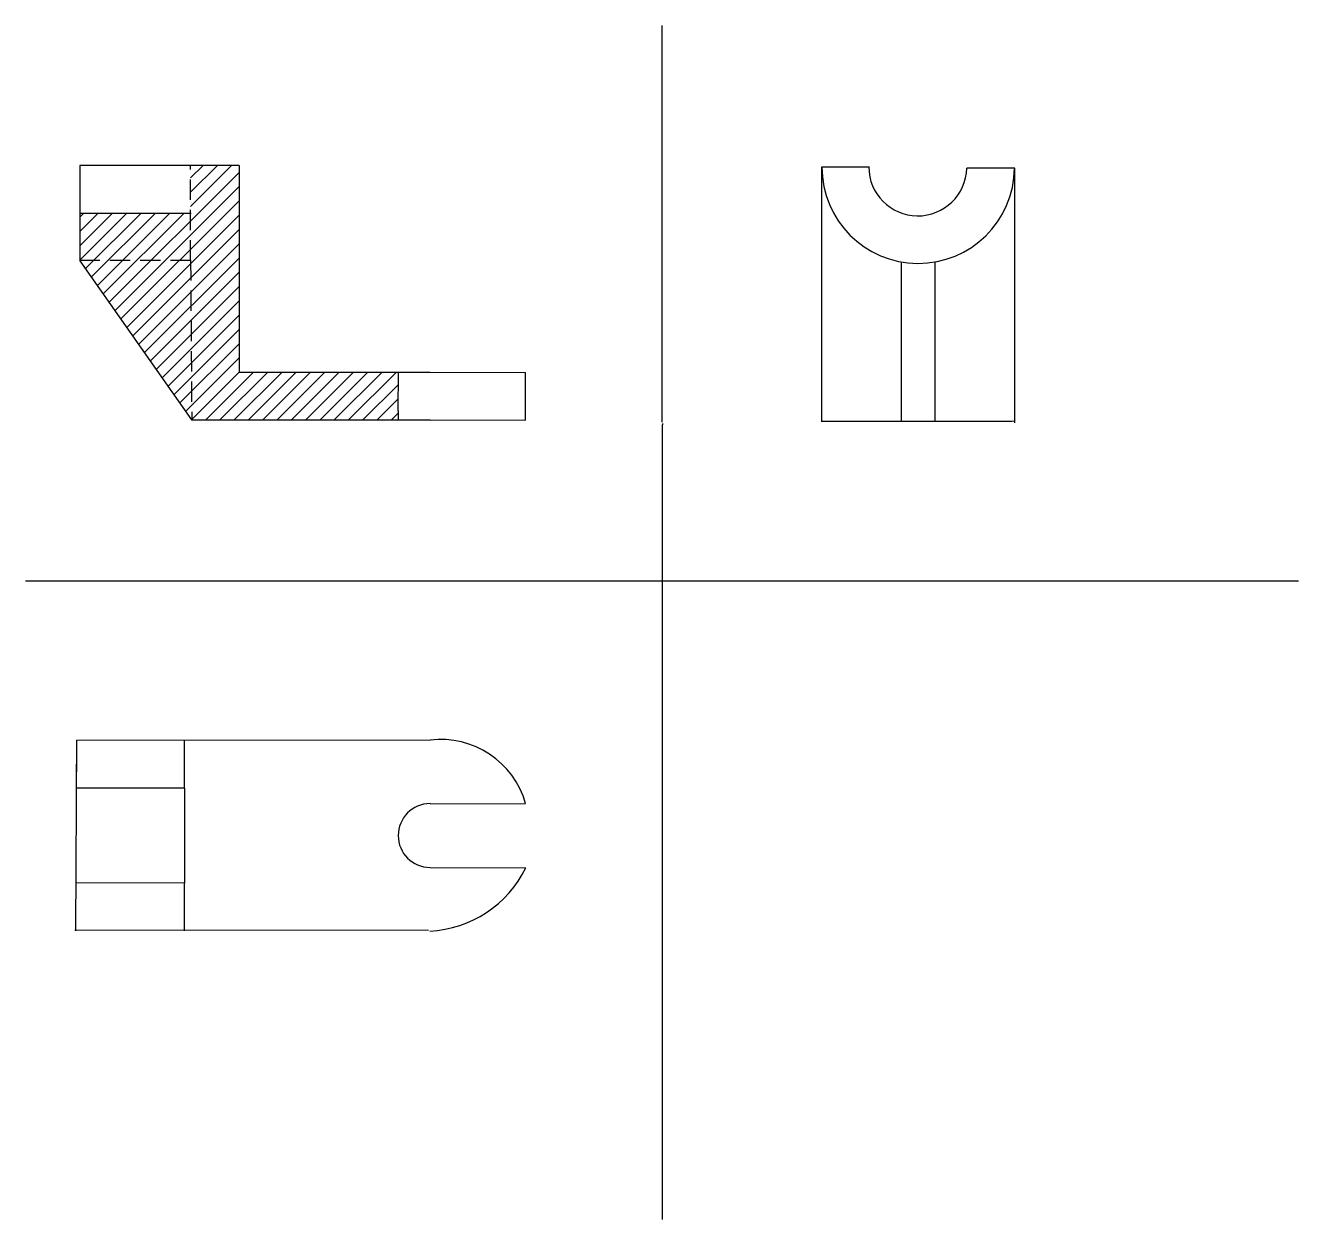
# Model space of a CAD drawing. Header units: millimetres. Extents: x 66252 to 70350, y 32249 to 33050.
# Drawn here: x 69950 to 70350, y 32249.3 to 32624.6 of the extents above.
import ezdxf

# ---------------------------------------------------------------- set-up
doc = ezdxf.new("R2010")
doc.units = ezdxf.units.MM
doc.linetypes.add('HIDDEN', pattern=[9.525, 6.35, -3.175])

msp = doc.modelspace()

# ---------------------------------------------------------------- hatches: boundary and pattern name
at = {"linetype": 'Continuous'}
h = msp.add_hatch(dxfattribs=at)
h.set_pattern_fill('ANSI31', color=256, style=0)
h.paths.add_polyline_path([(70001.81, 32550.78), (70001.85, 32565.62), (70001.89, 32580.58), (70017.1, 32580.59), (70017.14, 32515.6), (70067.18, 32515.59), (70067.12, 32503.16), (70067.12, 32503.15), (70067.13, 32500.61), (70067.13, 32500.59), (70002.25, 32500.59), (70001.9, 32550.78)])
h.paths.add_polyline_path([(69967.04, 32550.58), (70002.13, 32500.59), (70002.25, 32500.59), (70001.9, 32550.78), (70001.81, 32550.78), (69967.04, 32550.81)])
h.paths.add_polyline_path([(69967.04, 32550.81), (69967.07, 32565.58), (70001.85, 32565.62), (70001.81, 32550.78)])

# ---------------------------------------------------------------- linework, layer by layer
for p, q in [((70150.06, 32499.96), (70150.06, 32624.59)), ((70200.22, 32500.16), (70200.22, 32580.16)), ((70200.23, 32580.12), (70215.23, 32580.12)), ((70260.82, 32579.74), (70245.82, 32579.74)), ((70260.82, 32499.74), (70260.82, 32579.74)), ((70225.2, 32500.2), (70225.2, 32550.27)), ((70235.8, 32500.24), (70235.8, 32550.28)), ((70200.02, 32500.18), (70260.02, 32500.18)), ((70200.2, 32500.18), (70225.2, 32500.2)), ((70260.8, 32500.08), (70235.8, 32500.24)), ((70150.17, 32499.13), (70150.04, 32498.84)), ((70150.04, 32498.84), (70150.04, 32249.3)), ((70150.17, 32499.54), (70150.17, 32499.13))]:
    msp.add_line(p, q, dxfattribs=at)
for p, q in [((69967.1, 32580.58), (69967.04, 32550.58)), ((69967.1, 32580.58), (69967.07, 32565.58)), ((70017.1, 32580.59), (69967.1, 32580.58)), ((70017.1, 32580.6), (70017.14, 32515.6)), ((69967.07, 32565.58), (70002.07, 32565.62)), ((69967.04, 32550.58), (70002.13, 32500.59)), ((70017.14, 32515.6), (70077.13, 32515.59)), ((70067.13, 32503.44), (70067.18, 32515.58)), ((70077.13, 32515.59), (70107.12, 32515.49)), ((70107.14, 32500.49), (70107.12, 32515.49)), ((70002.14, 32500.59), (70077.14, 32500.59)), ((70067.12, 32503.46), (70067.13, 32500.59)), ((70067.13, 32500.61), (70077.13, 32500.57)), ((70077.14, 32500.59), (70107.14, 32500.49)), ((69950, 32450), (70350, 32450)), ((69966.07, 32400), (69965.68, 32340)), ((69966.07, 32400), (69965.91, 32385)), ((69966.1, 32400.03), (70077.18, 32399.98)), ((70000.01, 32384.96), (70000.01, 32400.03)), ((69965.91, 32385), (70000.01, 32384.96)), ((69999.95, 32384.92), (70000, 32355.02)), ((70077.13, 32380), (70107.14, 32380.04)), ((70077.13, 32359.99), (70107.17, 32359.89)), ((70000.01, 32355), (69965.8, 32355.13)), ((70000, 32340), (70000.01, 32355)), ((69965.56, 32340.3), (70076.64, 32340.25))]:
    msp.add_line(p, q)
at = {"linetype": 'HIDDEN'}
for p, q in [((70001.81, 32550.78), (70001.89, 32580.6)), ((69967.03, 32550.81), (70002.03, 32550.78)), ((70001.9, 32550.79), (70002.25, 32500.59))]:
    msp.add_line(p, q, dxfattribs=at)
at = {"linetype": 'Continuous'}
for centre, radius, start, end in [((70230.5, 32580.08), 30.27, 180.0279, 359.3377), ((70230.38, 32580.16), 15.41, 180.0679, 358.5247)]:
    msp.add_arc(centre, radius, start, end, dxfattribs=at)
for centre, radius, start, end in [((70080.49, 32372.48), 27.7, 15.8382, 96.9795), ((70077.13, 32369.99), 10.02, 90, 270), ((70075.53, 32375.03), 35.08, 272.5609, 334.4162)]:
    msp.add_arc(centre, radius, start, end)

doc.saveas('drawing.dxf')
